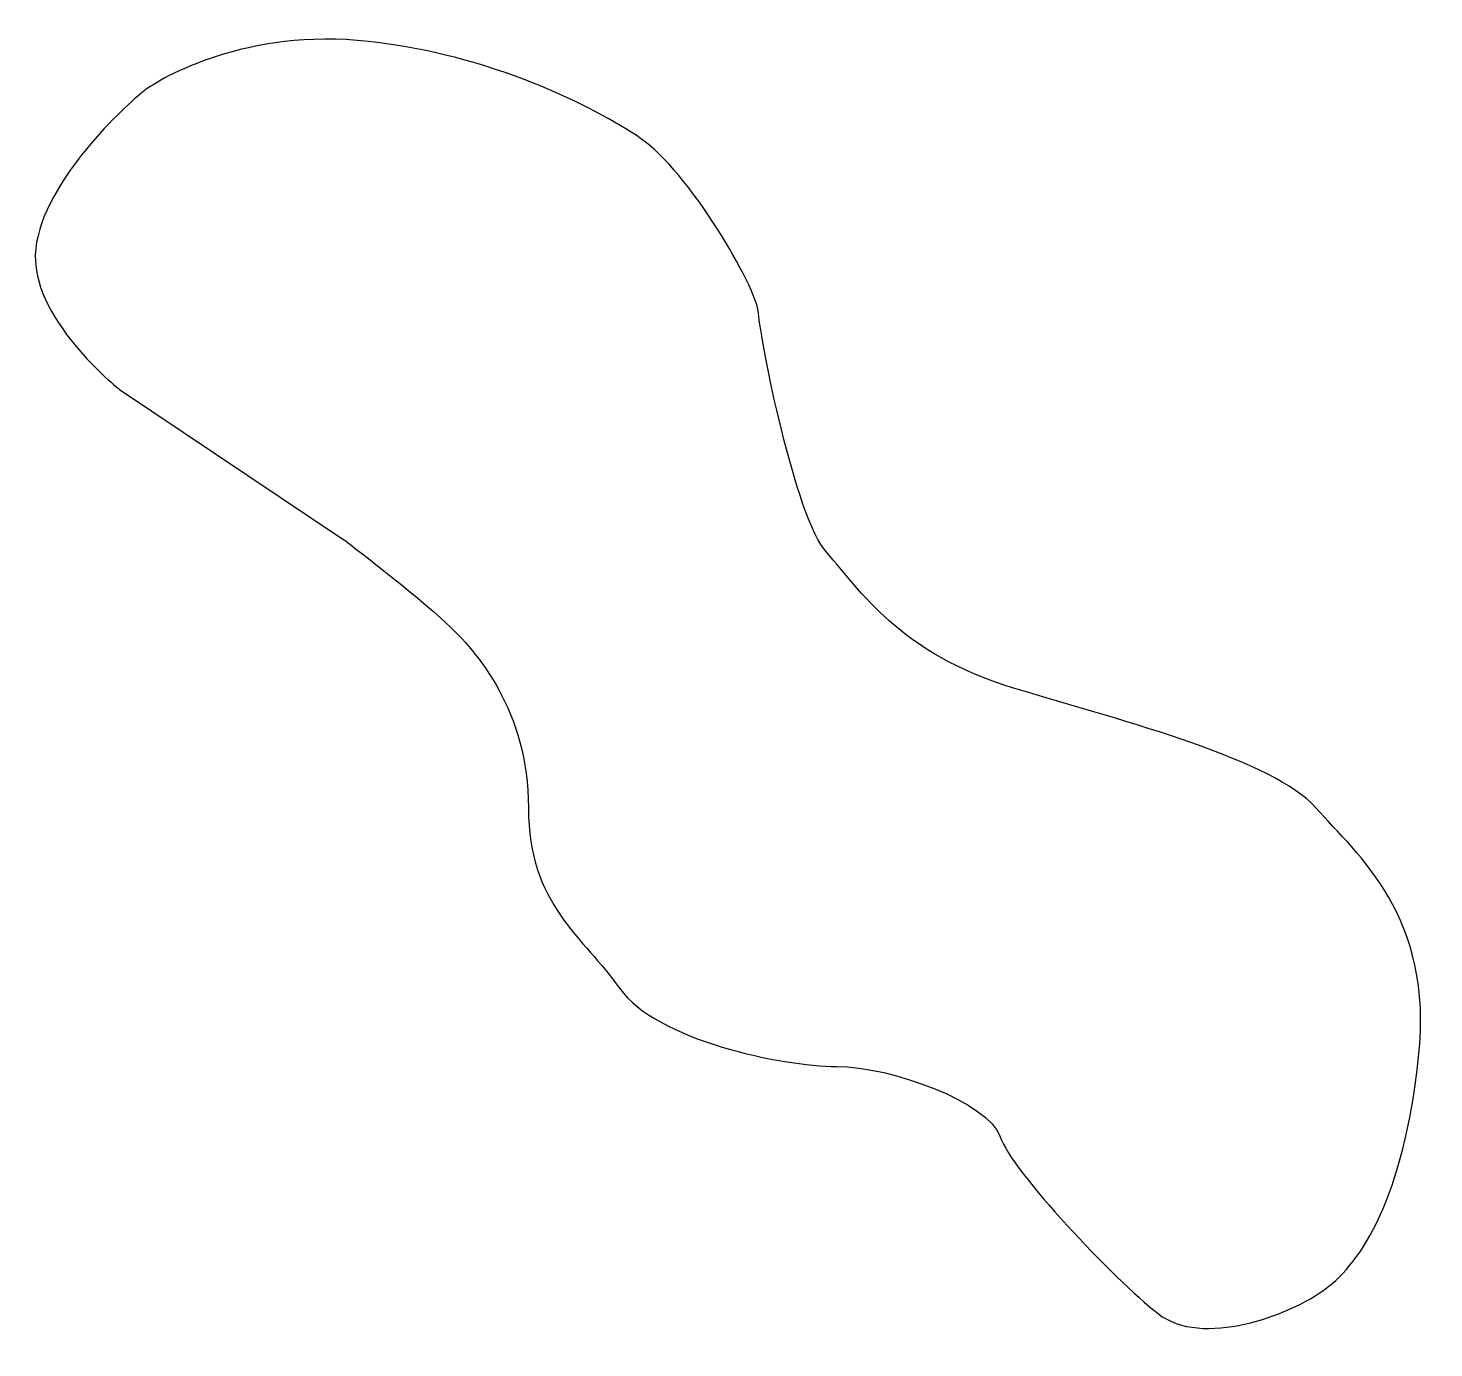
# Model space of a CAD drawing. Extents: x 63.6 to 128.8, y 135.3 to 196.5.
import ezdxf

# ---------------------------------------------------------------- set-up
doc = ezdxf.new("R2010")
doc.units = 0
doc.layers.add('LAYER_1', color=160, linetype='Continuous')

msp = doc.modelspace()

# ---------------------------------------------------------------- linework, layer by layer
at = {"layer": 'LAYER_1', "color": 7}
msp.add_open_spline([(78.228, 172.822), (78.228, 172.822), (67.822, 179.79), (67.822, 179.79), (67.822, 179.79), (63.588, 183.141), (63.941, 186.316), (64.294, 189.491), (68.174, 193.019), (68.968, 193.636), (69.762, 194.253), (73.731, 196.546), (79.375, 195.929), (85.019, 195.312), (89.782, 192.931), (91.987, 191.431), (94.192, 189.932), (97.367, 184.552), (97.455, 183.317), (97.543, 182.083), (99.131, 173.881), (100.63, 172.205), (102.129, 170.529), (103.981, 167.531), (109.273, 165.943), (114.565, 164.356), (121.356, 162.592), (123.296, 160.387), (125.236, 158.182), (128.764, 155.36), (128.058, 148.833), (127.353, 142.307), (125.412, 139.308), (123.737, 138.074), (122.061, 136.839), (118.004, 135.34), (115.976, 136.927), (113.947, 138.515), (109.185, 143.542), (108.656, 145.129), (108.126, 146.717), (103.628, 148.392), (101.071, 148.392), (98.513, 148.392), (92.692, 149.627), (91.017, 152.008), (89.341, 154.39), (86.783, 155.889), (86.783, 160.387), (86.783, 164.885), (84.402, 167.619), (82.991, 168.942), (81.58, 170.265), (78.228, 172.822), (78.228, 172.822)], degree=3, knots=[0, 0, 0, 0, 1, 1, 1, 2, 2, 2, 3, 3, 3, 4, 4, 4, 5, 5, 5, 6, 6, 6, 7, 7, 7, 8, 8, 8, 9, 9, 9, 10, 10, 10, 11, 11, 11, 12, 12, 12, 13, 13, 13, 14, 14, 14, 15, 15, 15, 16, 16, 16, 17, 17, 17, 18, 18, 18, 18], dxfattribs=at)

doc.saveas('drawing.dxf')
